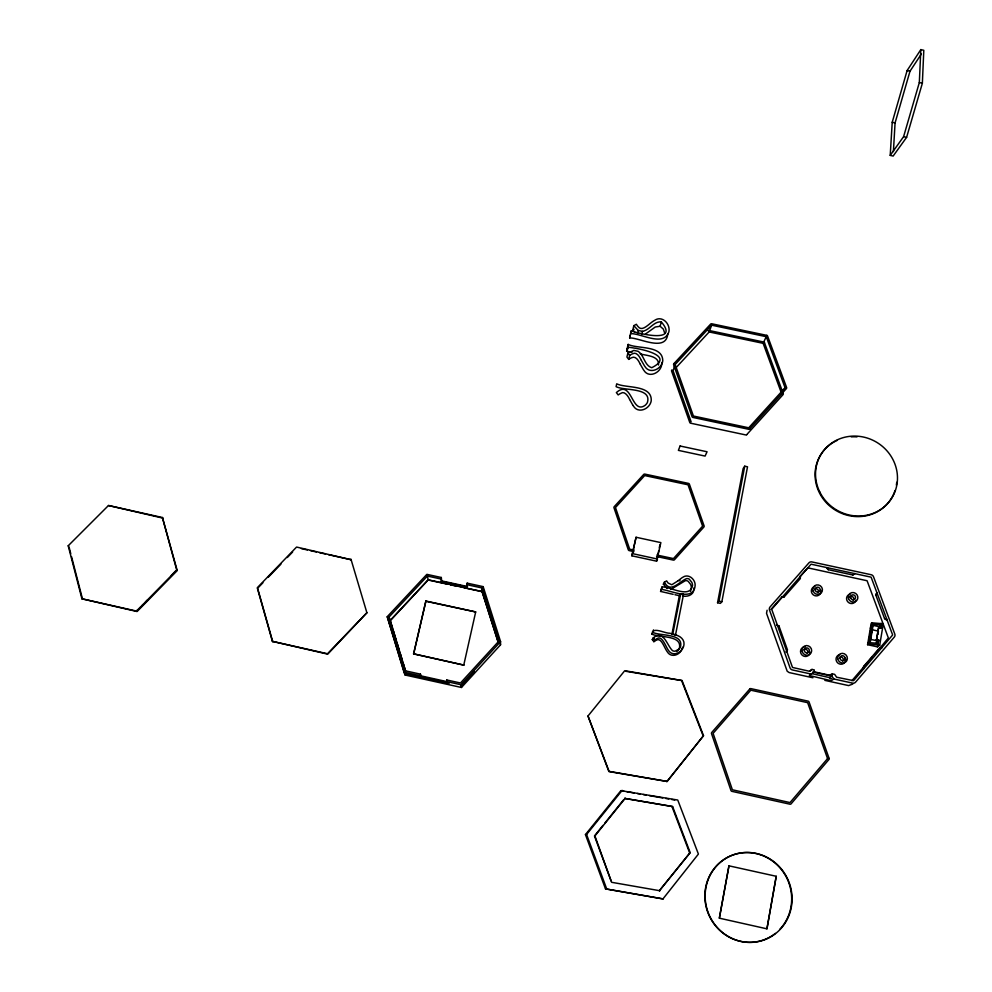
<?xml version="1.0" encoding="UTF-8"?>
<svg xmlns="http://www.w3.org/2000/svg" width="992" height="992" viewBox="0 0 992 992"><rect width="100%" height="100%" fill="white"/><g stroke="black" fill="none" stroke-linecap="round" stroke-linejoin="round"><path stroke-width="1.49" d="M500.538 644.825L500.563 641.588L483.166 586.632L467.182 583.147L467.182 588.045L441.539 582.44L441.291 577.493L426.87 574.343L387.227 616.702L403.98 672.142L405.133 675.031L461.478 687.481L500.538 644.825L484.282 593.452M863.635 666.426L863.548 668.844L863.635 666.426L879.644 647.826L882.173 647.503L879.644 647.826M922.362 83.241L923.8 50.307L920.824 49.6L907.11 70.568L892.217 122.264L890.221 155.372L893.135 156.066L906.601 137.355L922.362 83.241L919.336 82.522L920.824 49.6M893.408 151.553L895.069 122.946L909.986 71.25L921.357 54.002M658.49 364.994C659.519 355.719 646.449 355.719 640.237 353.908M693.904 589.595L693.991 587.822M867.578 644.701L868.322 644.168L871.943 622.815L883.302 623.794L879.693 645.234L877.387 646.834L867.578 644.701L871.187 623.385L871.943 622.815M869.885 640.472L869.364 643.523L870.12 642.977L873.22 624.65L871.695 624.328L881.504 624.972L880.983 628.085L878.515 627.7L876.37 640.708L877.35 642.766L877.821 639.952M870.492 637.992L872.464 625.233L873.22 624.65M870.406 639.27L872.042 629.598L870.319 628.085M876.37 640.708L878.676 627.589L880.983 628.085M876.358 643.461L877.387 637.36M877.908 634.31L878.416 631.259M868.322 644.168L877.536 644.775L878.937 640.249L876.469 639.865L878.937 640.249M880.896 624.836L881.144 623.323M877.387 646.834L878.404 640.745M831.928 676.184L832.338 673.866L834.669 674.374L836.603 677.201L853.591 680.686L892.651 634.967L871.112 577.158L811.047 564.188L771.702 609.286L792.496 667.455L809.236 671.224L811.977 669.414L814.308 669.922L813.899 672.241L812.2 673.704L829.039 677.486L831.928 676.184L833.863 679.012L852.612 683.116A3.236 3.088 47.5 0 0 855.575 682.149L894.288 637.112A3.212 3.05 43.9 0 0 894.796 634.049L873.53 576.798A3.174 3.013 39.4 0 0 871.125 574.715L811.853 561.918A3.162 3.026 37.2 0 0 808.939 562.848L770.052 606.955A3.174 3.063 40.6 0 0 769.494 609.993L790.041 667.827A3.224 3.1 46.7 0 0 792.447 669.96L811.158 674.052L813.899 672.241M766.94 928.834L776.228 876.283L728.959 865.83L719.349 918.17L766.94 928.834L776.228 876.283M721.866 601.747L747.522 466.81L744.732 466.19L743.144 468.534L717.551 602.752L720.378 603.384L721.866 601.747L719.026 601.115L717.551 602.752M719.026 601.115L744.732 466.19M671.931 634.198L679.384 595.634L680.648 593.948L683.525 594.382L675.44 635.364M672.712 634.409L680.648 593.948M652.029 634.198C652.228 626.126 664.318 633.33 669.687 633.243C672.638 633.913 675.614 634.62 678.354 635.922C681.578 637.31 684.381 640.485 684.009 644.18C683.562 652.215 672.7 657.808 668.298 650.107A17.397 16.976 43.3 0 1 667.839 649.45C665.248 645.246 661.763 635.227 657.076 638.612A12.747 12.474 44.8 0 0 655.898 639.27L653.864 641.675L652.29 639.567L653.257 637.868C663.648 629.412 666.822 645.098 672.353 650.516A3.943 3.856 44.4 0 0 675.217 651.149L678.677 649.276A10.081 9.858 43.5 0 0 680.5 646.858C683.761 633.094 660.846 636.219 652.996 632.462L652.029 634.198C659.829 637.918 682.608 634.818 679.359 648.495A10.019 9.796 43.8 0 1 677.536 650.901L676.767 651.558M673.159 594.332L660.585 591.43L662.11 586.917C670.567 586.706 690.296 599.118 692.565 585.28A9.982 9.722 34.9 0 0 691.796 582.354L689.353 579.241A3.906 3.794 34.7 0 0 686.514 578.634C679.408 581.424 670.356 593.997 664.404 582.143L666.649 580.89L667.331 581.969A12.574 12.251 33.1 0 0 668.149 583.048L671.795 584.759L677.685 581.052M652.996 632.462L653.505 629.908M660.585 591.43L662.11 586.917M656.605 561.174L660.87 542.624L636.07 537.255L631.892 555.818L656.605 561.174L658.7 550.771M659.296 547.795L659.903 544.819M667.765 333.87C666.116 352.631 639.059 337.441 629.647 337.962L630.218 335.209M633.814 325.661L638.278 330.497L642.494 331.353C649.686 330.113 653.716 321.098 661.329 321.916C679.607 343.517 639.852 333.87 631.222 330.906L630.652 333.684C640.671 333.002 663.76 347.473 668.918 331.712C670.48 323.727 662.011 315.171 654.683 320.317A19.592 18.526 14.2 0 0 653.926 320.763C649.128 323.38 642.357 332.345 638.116 326.641A14.297 13.491 12.5 0 1 637.174 325.463L636.38 324.272L633.814 325.661L632.797 330.001L634.57 331.911M631.892 555.818L636.07 537.255M632.028 352.296L626.659 351.193L627.254 348.415L628.258 348.626M641.328 360.394L644.428 365.8A19.642 18.724 14.3 0 0 644.949 366.507C649.624 374.492 661.763 369.371 662.768 360.852C662.792 344.881 637.298 349.134 628.172 344.41L627.576 347.2C636.827 347.919 677.102 355 651.732 367.71C644.341 365.378 644.267 355.384 638.129 351.317L633.9 350.412L627.862 353.102L626.932 357.07L628.717 359.377L629.92 358.596A14.297 13.665 13.1 0 1 631.247 357.876C635.562 355.235 638.6 360.679 640.113 363.928M463.76 665.099L475.689 611.94L425.89 601.04L413.577 653.852L463.76 665.099L413.577 653.852M467.182 588.045L467.182 583.147M466.848 584.66L481.938 587.958L498.79 641.192L460.486 682.992L446.735 679.966L446.76 683.178L420.707 677.424L420.484 674.163L405.232 670.79L388.988 617.086L427.391 576.042L440.932 579.006M446.76 683.178L446.735 679.966M626.659 351.193L628.172 344.41M441.539 582.44L441.291 577.493M420.707 677.424L420.484 674.163M413.639 654.063L425.89 601.04M629.647 337.962L631.222 330.906M628.717 359.377L629.66 355.434L630.862 354.652A14.396 13.764 13 0 1 632.202 353.933C636.542 351.267 639.604 356.736 641.13 360.009M682.632 647.255L682 649.115M637.583 333.362L638.278 330.497M641.774 334.217L642.494 331.353M664.764 333.3L663.35 329.108L660.114 326.269L661.329 321.916M890.221 155.372L903.6 136.648L919.336 82.522M693.656 590.798C692.49 595.436 687.282 596.738 682.955 596.155M674.746 365.763L673.097 370.847L691.114 421.798M875.775 594.915L876.99 592.708L875.775 594.915L884.554 618.586L886.253 619.839L886.885 619.368L884.554 618.586M676.184 367.511L709.156 331.96L711.636 325.19L766.246 336.685L785.081 387.773L781.733 393.861M787.437 649.797L786.259 651.98L787.437 649.797L778.943 625.902L776.711 625.121L778.943 625.902M781.2 392.41L763.133 343.331L766.246 336.685M681.913 649.276C679.309 655.65 670.679 657.783 667.331 651.856A17.286 16.876 43.6 0 1 666.785 651.074C663.846 646.747 661.118 637.062 656.183 640.249A12.66 12.4 45.1 0 0 654.918 640.956L653.864 641.675M667.232 588.566L663.375 584.176L664.404 582.143M587.996 716.001L609.063 771.354L667.145 781.448L703.526 735.667L682.05 680.562L624.737 670.704L587.996 716.001L608.877 771.553L667.145 781.448M690.519 591.43L691.362 587.289A9.92 9.672 35.2 0 0 690.593 584.387L688.163 581.287A3.881 3.77 34.9 0 0 685.348 580.68L670.902 589.36M767.101 610.229L766.531 613.304L787.189 671.224L789.148 672.564L812.919 677.772M175.386 571.231L171.343 575.434M682.967 595.126L683.525 594.382M690.172 852.612L659.395 890.704L690.172 852.612L672.613 806.558L624.724 798.399L672.613 806.558M662.966 898.901L698.405 854.075L677.759 800.036L620.893 790.649L585.441 834.594L605.492 888.869L662.966 898.901L605.492 888.869M666.847 781.634L703.526 735.667M602.962 825.406L594.456 835.971L611.072 880.846M604.86 823.062L623.77 799.577M625.233 798.3L594.927 835.934L611.605 882.297L659.978 890.754M585.441 834.594L586.582 834.483L622.182 790.351M851.868 680.71L868 661.949M870.021 659.606L872.03 657.262M875.056 653.74L878.081 650.231M880.102 647.888L888.348 637.943L867.082 580.742L807.872 567.87L800.259 576.154M770.896 609.485L782.031 596.849M784.25 596.824L781.82 597.184L784.25 596.824L800.321 578.584L800.37 576.141L799.887 576.674M626.026 671.324L682.05 680.562M785.081 387.773L748.724 427.8L693.408 416.02L675.155 364.498L711.636 325.19M461.106 685.782L474.387 671.212M461.478 687.481L461.02 684.753L500.563 641.588M674.014 363.518L710.718 324.012A1.438 1.364 16.5 0 1 711.909 323.801L766.828 335.37M405.406 670.555L390.228 620.384L428.197 579.774L427.391 576.042M272.403 641.365L327.496 653.74L366.891 612.746L327.744 654.15L272.403 641.365L257.25 587.772L296.571 547.051L351.156 559.724L328.538 554.689M272.75 641.787L257.61 588.293L262.905 582.8M268.212 577.294L280.947 564.113M287.32 557.516L292.615 552.023M140.864 606.831L138.471 609.286M141.633 606.038L143.158 604.463M145.452 602.107L147.746 599.738M81.927 598.796L136.536 611.072L176.737 570.053L162.415 517.514L108.488 505.498L68.2 545.774L81.927 598.796L137.094 611.543L177.233 570.598L162.415 517.514M746.703 434.657L782.874 394.828A1.438 1.364 23.7 0 0 783.283 393.725L764.534 342.897M749.853 688.907L711.909 732.27A1.525 1.488 56.2 0 0 711.475 733.497L730.881 790.277A1.55 1.5 61.2 0 0 731.736 791.306L789.719 804.152A1.562 1.5 59.4 0 0 791.008 803.954L828.779 759.686A1.55 1.476 54.5 0 0 829.188 758.458M749.654 429.015L786.247 388.752A1.451 1.376 23.6 0 0 786.656 387.636L767.659 336.251A1.438 1.364 20.1 0 0 766.853 335.333M708.189 330.844L708.263 330.782A1.426 1.352 16.6 0 1 709.441 330.572L763.716 342.029M677.834 580.928L682.012 577.741A17.248 16.777 36.2 0 1 682.682 577.344C688.25 573.264 695.194 579.006 695.156 585.094C694.152 602.218 671.001 590.314 661.602 589.446M811.977 669.414L810.315 671.051M811.158 674.052L809.348 675.502L829.176 680.252L831.718 680.388L833.863 679.012M679.371 580.841L680.016 580.37M881.504 624.972L879.185 626.684L872.464 625.233M654.844 640.001L653.257 637.868M878.007 631.036L871.894 629.709M645.333 334.143L655.253 327.013L660.114 326.269M832.338 673.866L829.448 675.18L813.08 671.596M852.798 574.988L854.881 573.55L852.798 574.988L828.283 569.693L826.758 568.131L827.291 567.585L828.283 569.693M852.785 684.071L848.619 685.584L824.811 680.363M652.29 639.567L654.199 638.414M663.375 584.176L664.628 583.47M632.797 330.001L634.074 329.307M728.959 865.83L719.349 918.17M877.796 643.25L868.583 642.642L870.12 642.977M831.507 675.8L828.233 675.316M680.524 595.845L679.334 595.646L680.338 595.808M679.57 595.684L674.957 594.741M620.893 790.649L623.881 791.17M626.882 791.69L634.359 793.005M637.348 793.526L640.336 794.046M643.324 794.567L646.325 795.088M649.314 795.609L662.768 797.952M665.768 798.473L668.757 798.994M671.745 799.515L674.734 800.036M709.156 331.96L763.133 343.331M634.21 550.163L629.672 549.196L615.474 507.544L644.688 475.565L688.026 484.79L702.609 526.157L673.469 558.583L656.853 555.024M633.913 551.639L629.052 550.572A1.463 1.438 25.3 0 1 628.234 549.655L613.949 507.681A1.451 1.414 18.8 0 1 614.333 506.54L643.783 474.35A1.451 1.401 19.4 0 1 644.986 474.126L688.634 483.426A1.451 1.401 24 0 1 689.452 484.332L704.134 526.008A1.463 1.414 28.9 0 1 703.762 527.161L674.386 559.835A1.476 1.438 30.6 0 1 673.171 560.058L656.555 556.5M632.698 553.672L657.56 559.066M447.603 584.214L428.098 580.01L390.216 620.732L392.46 628.11M450.591 584.871L456.593 586.16M464.095 587.785L482.1 591.666L498.43 642.853M653.195 631.792L652.538 631.656M870.257 639.381L876.531 640.596M877.536 644.775L879.693 645.234M441.886 580.952L467.517 586.545M441.266 581.312L466.81 586.904M428.197 579.774L482.124 591.554L498.331 642.766M814.916 672.402L826.758 674.994M425.952 601.288L475.689 611.94M406.41 673.841L449.277 683.203M403.98 672.142L420.124 675.713M421.067 675.887L461.02 684.753M418.103 676.11L446.152 682.31M301.394 548.638L307.421 549.977M310.434 550.647L316.473 551.998M319.486 552.668L325.525 554.007M162.924 518.134L108.488 505.498M907.11 70.568L909.986 71.25M892.217 122.264L895.069 122.946M903.6 136.648L906.601 137.355M672.923 634.248L675.552 635.041M68.2 545.774L68.87 546.356M627.862 353.102L629.66 355.434M632.946 405.356L629.858 399.912M640.311 364.312L643.386 369.669A19.505 18.6 14.4 0 0 643.907 370.388C649.388 379.316 662.83 371.603 661.664 362.539M629.647 399.528C627.824 395.262 624.055 390.774 620.831 393.353A14.421 13.863 13.6 0 0 619.38 394.134L618.165 394.928L616.367 392.584C632.276 378.46 631.383 415.474 645.296 405.182A11.408 10.949 14.1 0 0 647.392 402.529C652.017 387.029 624.018 391.046 616.094 386.632L616.702 383.817C625.878 388.455 652.376 384.425 651.211 400.954C649.698 409.088 638.302 414.024 633.516 406.15A19.666 18.86 15.1 0 1 632.946 405.356M681.727 680.909L703.179 735.915M387.227 616.702L405.133 675.031M672.018 806.657L689.539 852.624M388.988 617.086L390.228 620.384M586.582 834.483L606.72 888.993M393.365 631.061L395.61 638.439M396.961 642.866L398.759 648.768M400.111 653.182L402.368 660.56M403.26 663.512L405.517 670.89M350.957 559.166L366.891 612.746M829.138 758.458L809.125 702.2A1.525 1.463 50 0 0 808.269 701.183L751.08 688.659A1.513 1.463 49.8 0 0 749.816 688.857M69.254 547.82L70.767 553.71M71.536 556.648L82.572 599.292M481.938 587.958L482.124 591.554M483.166 586.632L483.352 590.513M895.007 490.569A41.528 39.296 31.8 0 1 829.56 505.87A41.528 39.296 31.8 0 1 837.372 440.287M851.21 436.864A41.528 39.296 31.8 0 1 857.001 436.889M896.731 482.286A41.528 39.296 31.8 0 1 896.359 485.1M763.741 341.98A1.426 1.352 20.2 0 1 764.534 342.897M671.968 369.88A1.426 1.364 15.8 0 0 671.547 370.971L689.688 422.245A1.438 1.376 19.8 0 0 690.494 423.175L745.513 434.88A1.451 1.376 24.1 0 0 746.728 434.694M674.014 363.518A1.451 1.376 15.7 0 0 673.593 364.634L691.97 416.466A1.463 1.401 19.6 0 0 692.776 417.409L748.452 429.238A1.463 1.401 23.9 0 0 749.679 429.052M138.074 609.596A1.538 1.463 -38.4 0 1 137.342 609.807M810.142 652.19A4.923 4.724 45.2 0 1 805.157 656.468A4.923 4.724 45.2 0 1 800.507 651.459A4.923 4.724 45.2 0 1 805.169 646.834M820.595 589.732A4.861 4.65 39.6 0 1 817.594 595.733A4.861 4.65 39.6 0 1 811.518 592.286A4.861 4.65 39.6 0 1 814.953 586.52M845.395 657.944A4.935 4.712 45.8 0 1 842.382 664.057A4.935 4.712 45.8 0 1 836.231 660.548A4.935 4.712 45.8 0 1 839.678 654.67M855.96 600.296A4.886 4.65 40.8 0 1 850.876 603.496A4.886 4.65 40.8 0 1 846.573 598.932A4.886 4.65 40.8 0 1 850.169 594.146M831.643 678.602A6.398 0.955 11.1 0 1 829.61 678.317M803.904 649.562A2.542 2.443 45.2 0 1 807.24 653.331M814.692 589.112A2.517 2.406 39.6 0 1 818.003 592.819M840.001 657.026A2.554 2.43 45.8 0 1 842.778 661.081M849.45 597.147A2.517 2.406 40.8 0 1 852.922 596.986A2.517 2.406 40.8 0 1 853.256 600.458M775.397 933.385A45.186 43.127 68.3 0 1 705.709 904.853A45.186 43.127 68.3 0 1 760.269 854.707A45.186 43.127 68.3 0 1 779.799 929.343M680.09 446.003L678.379 450.368L705.089 456.084L707.06 451.769L680.09 446.003M827.564 758.607L790.004 802.578L732.381 789.781L713.099 733.348L750.795 690.196L807.649 702.671L827.564 758.607M819.714 491.858A41.59 39.345 31.8 0 0 890.518 499.98A41.59 39.345 31.8 0 0 859.295 436.356A41.59 39.345 31.8 0 0 819.714 491.858M804.338 650.516A2.554 2.443 45.1 0 0 808.269 652.513A2.554 2.443 45.1 0 0 807.885 648.185A2.554 2.443 45.1 0 0 804.338 650.516M802.032 650.876A4.948 4.749 45.1 0 0 809.807 654.348A4.948 4.749 45.1 0 0 808.641 645.99A4.948 4.749 45.1 0 0 802.032 650.876M815.312 590.376A2.517 2.418 39.5 0 0 819.553 591.294A2.517 2.418 39.5 0 0 818.078 587.227A2.517 2.418 39.5 0 0 815.312 590.376M813.13 591.071A4.886 4.675 39.5 0 0 821.326 592.844A4.886 4.675 39.5 0 0 818.474 584.982A4.886 4.675 39.5 0 0 813.13 591.071M840.05 658.304A2.567 2.443 45.7 0 0 843.981 660.3A2.567 2.443 45.7 0 0 843.584 655.96A2.567 2.443 45.7 0 0 840.05 658.304M837.744 658.663A4.96 4.737 45.7 0 0 845.544 662.135A4.96 4.737 45.7 0 0 844.328 653.765A4.96 4.737 45.7 0 0 837.744 658.663M850.727 598.04A2.53 2.406 40.7 0 0 854.968 598.957A2.53 2.406 40.7 0 0 853.48 594.89A2.53 2.406 40.7 0 0 850.727 598.04M848.557 598.746A4.91 4.675 40.7 0 0 856.766 600.52A4.91 4.675 40.7 0 0 853.864 592.633A4.91 4.675 40.7 0 0 848.557 598.746M706.254 885.893A45.248 43.177 68.3 0 0 761.286 940.85A45.248 43.177 68.3 0 0 778.274 865.57A45.248 43.177 68.3 0 0 706.254 885.893"/></g></svg>
